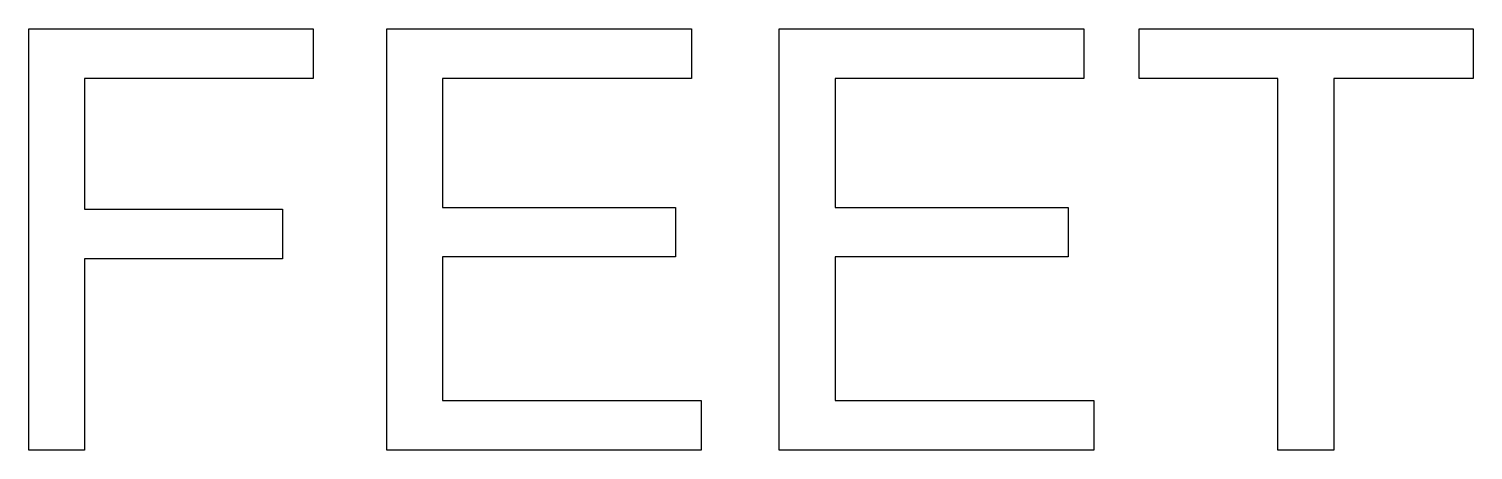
# Model space of a CAD drawing. Header units: metres. Extents: x 1885 to 2636, y 491 to 906.
# Drawn here: x 2488.5 to 2635.7, y 862.1 to 905 of the extents above; entities that cross this region are included whole.
import ezdxf

# ---------------------------------------------------------------- set-up
doc = ezdxf.new("R2010")
doc.units = ezdxf.units.M

msp = doc.modelspace()

# ---------------------------------------------------------------- linework, layer by layer
at = {"layer": 'COMPONENT30'}
for p, q in [((2488.46, 862.09), (2488.46, 905.04)), ((2488.46, 905.04), (2517.44, 905.04)), ((2517.44, 905.04), (2517.44, 899.97)), ((2524.94, 862.09), (2524.94, 905.04)), ((2524.94, 905.04), (2556, 905.04)), ((2556, 905.04), (2556, 899.97)), ((2564.97, 862.09), (2564.97, 905.04)), ((2564.97, 905.04), (2596.03, 905.04)), ((2596.03, 905.04), (2596.03, 899.97)), ((2601.65, 899.97), (2601.65, 905.04)), ((2601.65, 905.04), (2635.7, 905.04)), ((2635.7, 905.04), (2635.7, 899.97)), ((2517.44, 899.97), (2494.15, 899.97)), ((2494.15, 899.97), (2494.15, 886.67)), ((2556, 899.97), (2530.63, 899.97)), ((2530.63, 899.97), (2530.63, 886.82)), ((2596.03, 899.97), (2570.65, 899.97)), ((2570.65, 899.97), (2570.65, 886.82)), ((2615.8, 899.97), (2601.65, 899.97)), ((2615.8, 862.09), (2615.8, 899.97)), ((2635.7, 899.97), (2621.49, 899.97)), ((2621.49, 899.97), (2621.49, 862.09)), ((2494.15, 886.67), (2514.31, 886.67)), ((2514.31, 886.67), (2514.31, 881.6)), ((2530.63, 886.82), (2554.39, 886.82)), ((2554.39, 886.82), (2554.39, 881.78)), ((2570.65, 886.82), (2594.42, 886.82)), ((2594.42, 886.82), (2594.42, 881.78)), ((2514.31, 881.6), (2494.15, 881.6)), ((2494.15, 881.6), (2494.15, 862.09)), ((2554.39, 881.78), (2530.63, 881.78)), ((2530.63, 881.78), (2530.63, 867.16)), ((2594.42, 881.78), (2570.65, 881.78)), ((2570.65, 881.78), (2570.65, 867.16)), ((2530.63, 867.16), (2557, 867.16)), ((2557, 867.16), (2557, 862.09)), ((2570.65, 867.16), (2597.02, 867.16)), ((2597.02, 867.16), (2597.02, 862.09)), ((2494.15, 862.09), (2488.46, 862.09)), ((2557, 862.09), (2524.94, 862.09)), ((2597.02, 862.09), (2564.97, 862.09)), ((2621.49, 862.09), (2615.8, 862.09))]:
    msp.add_line(p, q, dxfattribs=at)

doc.saveas('drawing.dxf')
